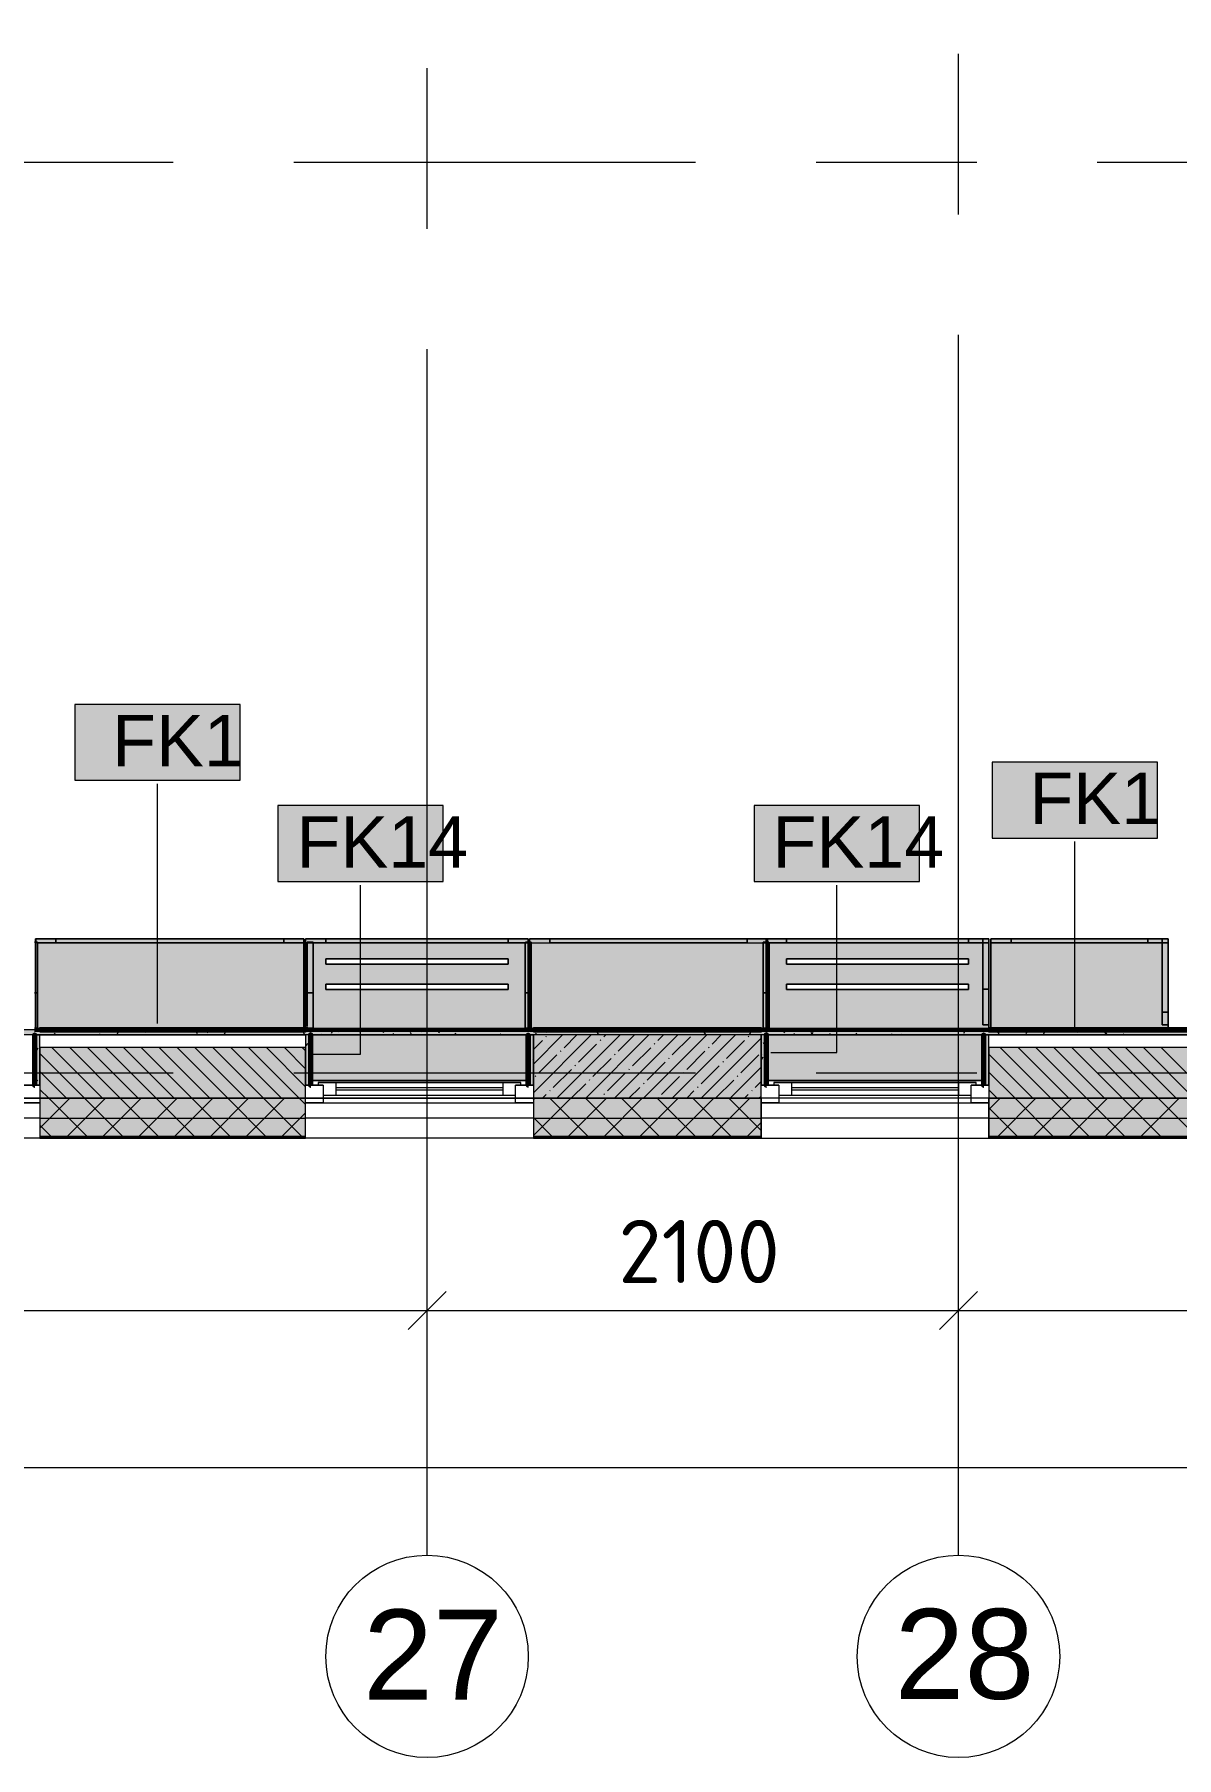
# Model space of a CAD drawing. Header units: millimetres. Extents: x -3817 to 677485, y -22715 to 103890.
# Drawn here: x 649134 to 653647, y -830 to 5981 of the extents above; entities that cross this region are included whole.
import ezdxf

# ---------------------------------------------------------------- set-up
doc = ezdxf.new("R2010")
doc.units = ezdxf.units.MM
doc.layers.add('PDF _Геометрия', color=7, linetype='Continuous', true_color=0x1d1d1d)
doc.layers.add('PDF _Сплошная заливка', color=7, linetype='Continuous', true_color=0xffffff)
doc.layers.add('PDF _Текст', color=7, linetype='Continuous')
doc.styles.add('PDF ArialMT', font='arial.ttf')
doc.styles.add('PDF GOST-Common', font='arial.ttf')
doc.styles.add('PDF ISOCPEUR', font='isocpeur.ttf')

msp = doc.modelspace()

# ---------------------------------------------------------------- hatches: boundary and pattern name
at = {"layer": 'PDF _Сплошная заливка', "true_color": 0xeae6de, "transparency": 33554559}
for points in [[(649155.5, 2046.4), (649155.5, 2046.9), (650199, 2046.9), (650199, 2406.3), (649138.8, 2406.3), (649138.8, 2046.4)], [(651105.5, 2046.4), (651105.5, 2046.9), (652030.2, 2046.9), (652030.2, 2406.3), (651090, 2406.3), (651090, 2046.4)], [(650226.5, 1846.4), (651084.5, 1846.4), (651084.5, 2025.9), (650226.5, 2025.9), (650226.5, 1975.9)], [(652363.3, 1846.4), (652884.5, 1846.4), (652885.5, 2025.7), (652026.5, 2025.9), (652026.5, 1846.4)]]:
    msp.add_hatch(color=254, dxfattribs=at).paths.add_polyline_path(points)
h = msp.add_hatch(color=254, dxfattribs=at)
h.paths.add_polyline_path([(650205.5, 2046.4), (651085.5, 2046.4), (651085.5, 2406.3), (650205.2, 2406.3), (650205.5, 2046.8)], flags=0)
h.paths.add_polyline_path([(650285.2, 2206.3), (650285.2, 2226.3), (651005.5, 2226.3), (651005.5, 2206.3), (650928.5, 2206.3)], flags=0)
h.paths.add_polyline_path([(650285.2, 2306.3), (650285.2, 2326.3), (651005.5, 2326.3), (651005.5, 2306.3), (650928.5, 2306.3)], flags=0)
h = msp.add_hatch(color=254, dxfattribs=at)
h.paths.add_polyline_path([(652025.2, 2046.4), (652905.5, 2046.9), (652905.5, 2406.3), (652025.2, 2406.3)], flags=0)
h.paths.add_polyline_path([(652105.2, 2206.3), (652105.2, 2226.3), (652825.5, 2226.3), (652825.5, 2206.3), (652363.3, 2206.3)], flags=0)
h.paths.add_polyline_path([(652363.3, 2306.3), (652105.2, 2306.3), (652105.2, 2326.3), (652825.5, 2326.3), (652825.5, 2306.3)], flags=0)
at = {"layer": 'PDF _Сплошная заливка', "transparency": 33554559}
for points in [[(659178.4, 2025.9), (659185.5, 2025.9), (659185.5, 2045.9), (644125.5, 2045.9), (644126.5, 2025.9), (658819.7, 2025.9)], [(651085.5, 1827.9), (651105.5, 1827.9), (651105.5, 2025.7), (651085.5, 2025.7), (651085.5, 1922.8)], [(651105.5, 1775.9), (652005.5, 1775.9), (652005.5, 2025.9), (651105.5, 2025.9), (651105.5, 1922.8)], [(652005.5, 1827.9), (652025.5, 1827.9), (652025.5, 2025.9), (652005.5, 2025.9), (652005.5, 1922.8)], [(652885.5, 1827.9), (652905.5, 1827.9), (652905.5, 2025.7), (652885.5, 2025.7), (652885.5, 1922.8)]]:
    msp.add_hatch(color=256, dxfattribs=at).paths.add_polyline_path(points)
h = msp.add_hatch(color=256, dxfattribs=at)
h.paths.add_polyline_path([(661005.5, 1775.9), (661905.5, 1775.9), (661905.5, 1975.9), (661005.5, 1975.9), (661005.5, 1922.8)], flags=0)
h.paths.add_polyline_path([(665755.5, 1775.9), (665755.5, 1975.9), (665505.5, 1975.9), (665505.5, 1775.9)], flags=0)
h.paths.add_polyline_path([(658102.3, 1775.9), (658305.5, 1775.9), (658305.5, 1975.9), (657255.5, 1975.9), (657255.5, 1775.9)], flags=0)
h.paths.add_polyline_path([(673505.5, 1775.9), (673505.5, 1975.9), (673205.5, 1975.9), (673205.5, 1775.9)], flags=0)
h.paths.add_polyline_path([(662805.5, 1775.9), (663705.5, 1775.9), (663705.5, 1975.9), (662805.5, 1975.9), (662805.5, 1922.8)], flags=0)
h.paths.add_polyline_path([(671405.5, 1775.9), (671405.5, 1975.9), (670905.5, 1975.9), (670905.5, 1775.9), (671015.1, 1775.9)], flags=0)
h.paths.add_polyline_path([(668055.5, 1775.9), (669105.5, 1775.9), (669105.5, 1975.9), (668055.5, 1975.9), (668055.5, 1922.8)], flags=0)
h.paths.add_polyline_path([(653805.5, 1775.9), (653805.5, 1975.9), (652905.5, 1975.9), (652905.5, 1775.9), (653798.1, 1775.9)], flags=0)
h.paths.add_polyline_path([(654955.5, 1775.9), (654955.5, 1975.9), (654705.5, 1975.9), (654705.5, 1775.9)], flags=0)
h.paths.add_polyline_path([(646855.5, 1775.9), (646855.5, 1975.9), (646605.5, 1975.9), (646605.5, 1775.9), (646624.3, 1775.9)], flags=0)
h.paths.add_polyline_path([(649155.5, 1775.9), (650205.5, 1775.9), (650205.5, 1975.9), (649155.5, 1975.9)], flags=0)
h.paths.add_polyline_path([(644005.5, 1775.9), (644805.5, 1775.9), (644805.5, 1975.9), (644005.5, 1975.9), (644005.5, 1922.8)], flags=0)
h = msp.add_hatch(color=256, dxfattribs=at)
h.paths.add_polyline_path([(672305.5, 1625.9), (673505.5, 1625.9), (673505.5, 1775.9), (672305.5, 1775.9)], flags=0)
h.paths.add_polyline_path([(676754.1, 1625.9), (677155.5, 1625.9), (677155.5, 1775.9), (675805.5, 1775.9), (675805.5, 1625.9)], flags=0)
h.paths.add_polyline_path([(668055.5, 1625.9), (669105.5, 1625.9), (669105.5, 1775.9), (668055.5, 1775.9)], flags=0)
h.paths.add_polyline_path([(644005.5, 1625.9), (644805.5, 1625.9), (644805.5, 1775.9), (644005.5, 1775.9)], flags=0)
h.paths.add_polyline_path([(658102.3, 1625.9), (658305.5, 1625.9), (658305.5, 1775.9), (657255.5, 1775.9), (657255.5, 1625.9)], flags=0)
h.paths.add_polyline_path([(645705.5, 1625.9), (646855.5, 1625.9), (646855.5, 1775.9), (645705.5, 1775.9)], flags=0)
h.paths.add_polyline_path([(643105.5, 1625.9), (643105.5, 1775.9), (641285.5, 1775.9), (641285.5, 1625.9), (642320, 1625.9)], flags=0)
h.paths.add_polyline_path([(671405.5, 1625.9), (671405.5, 1775.9), (670005.5, 1775.9), (670005.5, 1625.9), (671015.1, 1625.9)], flags=0)
h.paths.add_polyline_path([(661905.5, 1625.9), (661905.5, 1775.9), (661005.5, 1775.9), (661005.5, 1625.9)], flags=0)
h.paths.add_polyline_path([(663705.5, 1625.9), (663705.5, 1775.9), (662805.5, 1775.9), (662805.5, 1625.9)], flags=0)
h.paths.add_polyline_path([(649155.5, 1625.9), (650205.5, 1625.9), (650205.5, 1775.9), (649155.5, 1775.9)], flags=0)
h.paths.add_polyline_path([(651105.5, 1625.9), (652005.5, 1625.9), (652005.5, 1775.9), (651105.5, 1775.9)], flags=0)
h.paths.add_polyline_path([(659205.5, 1625.9), (660105.5, 1625.9), (660105.5, 1775.9), (659205.5, 1775.9)], flags=0)
h.paths.add_polyline_path([(654955.5, 1625.9), (654955.5, 1775.9), (652905.5, 1775.9), (652905.5, 1625.9), (654705.5, 1625.9)], flags=0)
h.paths.add_polyline_path([(665755.5, 1625.9), (665755.5, 1775.9), (664605.5, 1775.9), (664605.5, 1625.9), (665276.1, 1625.9)], flags=0)

# ---------------------------------------------------------------- linework, layer by layer
at = {"layer": 'PDF _Геометрия', "color": 9, "lineweight": 9, "true_color": 0xc0c0c0}
for points in [[(659695.5, 11483.9), (659695.5, 11495.9), (659425.5, 11495.9), (659425.5, 11475.9), (659425.5, 11275.9), (659425.5, 12475.9), (659205.5, 12475.9), (657170.5, 12475.9), (657170.5, 12275.9), (657170.5, 12255.9), (659185.5, 12255.9), (659185.5, 2045.9), (644126.5, 2045.9)], [(659175.5, 2025.9), (659185.5, 2025.9), (644126.5, 2025.9), (644805.5, 2025.9)], [(649133.8, 2025.9), (650205.5, 2025.9)], [(651085.5, 2025.9), (651105.5, 2025.9)], [(654725.5, 1975.9), (654725.5, 2035.9), (654705.5, 2035.9), (654705.5, 1975.9), (654705.5, 1775.9), (653805.5, 1775.9), (653805.5, 1975.9), (652905.5, 1975.9), (652905.5, 1775.9), (652005.5, 1775.9), (652005.5, 1617.9), (652905.5, 1617.9), (652905.5, 1775.9), (652905.5, 1617.9), (654955.5, 1617.9), (654955.5, 1775.9), (654955.5, 1975.9), (654726.5, 1975.9)], [(652905.5, 2025.9), (653805.5, 2025.9)], [(649155.5, 1775.9), (646855.5, 1775.9)], [(651105.5, 1775.9), (650205.5, 1775.9)], [(652905.5, 1775.9), (652005.5, 1775.9)]]:
    msp.add_lwpolyline(points, dxfattribs=at)
at = {"layer": 'PDF _Геометрия', "color": 253, "lineweight": 9, "true_color": 0xaaaaaa}
for points in [[(652785.5, 5269.4), (652785.5, 5904.4)], [(650685.5, 5212.8), (650685.5, 5847.8)], [(649047.7, 5475.9), (649682.7, 5475.9)], [(650158.9, 5475.9), (651746.4, 5475.9)], [(652222.7, 5475.9), (652857.7, 5475.9)], [(653333.9, 5475.9), (654921.4, 5475.9)], [(652785.5, -30.4), (652785.5, 2469.6), (652785.5, 4793.1)], [(650685.5, -30.4), (650685.5, 2469.6), (650685.5, 4736.5)], [(649047.7, 1875.9), (649682.7, 1875.9)], [(650158.9, 1875.9), (651746.4, 1875.9)], [(652222.7, 1875.9), (652857.7, 1875.9)], [(653333.9, 1875.9), (654921.4, 1875.9)], [(649155.5, 1827.9), (649085.5, 1827.9)], [(650275.5, 1827.9), (650205.5, 1827.9)], [(650325.5, 1817.9), (650985.5, 1817.9)], [(650985.5, 1807.9), (650325.5, 1807.9)], [(651105.5, 1827.9), (651035.5, 1827.9)], [(652075.5, 1827.9), (652005.5, 1827.9)], [(652125.5, 1817.9), (652785.5, 1817.9)], [(652785.5, 1807.9), (652125.5, 1807.9)], [(652905.5, 1827.9), (652835.5, 1827.9)], [(646855.5, 1757.9), (649155.5, 1757.9)], [(650205.5, 1757.9), (651105.5, 1757.9)], [(652005.5, 1757.9), (652905.5, 1757.9)]]:
    msp.add_lwpolyline(points, dxfattribs=at)
at = {"layer": 'PDF _Геометрия', "color": 7, "lineweight": 9}
for points in [[(649946.8, 3332.9), (649293.7, 3332.9), (649293.7, 3032.9), (649946.8, 3032.9)], [(653571.5, 3104.6), (652918.4, 3104.6), (652918.4, 2804.6), (653571.5, 2804.6)], [(650749.5, 2932.6), (650096.4, 2932.6), (650096.4, 2632.6), (650749.5, 2632.6)], [(652630.9, 2932.6), (651977.8, 2932.6), (651977.8, 2632.6), (652630.9, 2632.6)], [(652005.5, 2025.9), (651105.5, 2025.9), (651105.5, 1775.9), (652005.5, 1775.9)], [(649155.5, 1775.9), (650205.5, 1775.9)], [(652905.5, 1775.9), (653805.5, 1775.9)]]:
    msp.add_lwpolyline(points, close=True, dxfattribs=at)
for points in [[(649620.2, 2070.9), (649620.2, 3019.1)], [(653244.9, 2055.6), (653244.9, 2790.7)], [(650236.9, 1950), (650423, 1950), (650423, 2618.7)], [(652044.4, 1956.2), (652304.3, 1956.2), (652304.3, 2618.7)], [(649155.5, 1696.9), (650205.5, 1696.9)], [(651105.5, 1696.9), (652005.5, 1696.9)], [(652905.5, 1696.9), (654955.5, 1696.9)], [(649155.5, 1625.9), (650205.5, 1625.9)], [(649155.5, 1622.9), (650205.5, 1622.9)], [(651105.5, 1625.9), (652005.5, 1625.9)], [(651105.5, 1622.9), (652005.5, 1622.9)], [(652905.5, 1625.9), (654955.5, 1625.9)], [(652905.5, 1622.9), (654955.5, 1622.9)], [(636635.5, 1057.2), (636635.5, 937.2), (636935.5, 937.2), (641435.5, 937.2), (644935.5, 937.2), (646735.5, 937.2), (650685.5, 937.2), (652785.5, 937.2), (657885.5, 937.2), (659285.5, 937.2), (662785.5, 937.2), (668035.5, 937.2), (673285.5, 937.2), (677205.5, 937.2)], [(650685.5, 743.3), (650685.5, 937.2), (650685.5, 1057.2)], [(652785.5, 743.3), (652785.5, 937.2), (652785.5, 1057.2)], [(636515.5, 316.1), (677205.5, 316.1)]]:
    msp.add_lwpolyline(points, dxfattribs=at)
at = {"layer": 'PDF _Геометрия', "color": 8, "lineweight": 9, "true_color": 0x808080}
for points in [[(649138.8, 2393.2), (649133.8, 2393.2)], [(649138.8, 2393.2), (649133.8, 2393.2)], [(649138.8, 2406.3), (649138.8, 2046.4), (649155.5, 2046.4), (649138.8, 2046.4)], [(650199, 2046.9), (650199, 2406.3), (649138.8, 2406.3), (650199, 2406.3)], [(650199, 2406.3), (650199, 2390.3)], [(650205.2, 2406.3), (651085.5, 2406.3), (651085.5, 2046.4), (650205.5, 2046.4), (651085.5, 2046.4), (651085.5, 2406.3), (650205.2, 2406.3), (650205.2, 2046.9)], [(651085.5, 2406.3), (651085.5, 2393.2)], [(651090, 2393.2), (651085.5, 2393.2)], [(651090, 2393.2), (651085.5, 2393.2)], [(651090, 2406.3), (651090, 2046.4), (651105.5, 2046.4), (651090, 2046.4)], [(652025.2, 2406.3), (652025.2, 2046.4), (652905.5, 2046.4), (652905.5, 2406.3)], [(652905.7, 2406.4), (652881.7, 2406.4)], [(652905.7, 2406.4), (652881.7, 2406.4)], [(652905.7, 2066.4), (652905.7, 2406.4), (652905.7, 2206.4), (652905.7, 2406.4)], [(652913.2, 2406.3), (652913.2, 2046.9)], [(653613.4, 2046.5), (653613.4, 2406.3), (652913.2, 2406.3), (653613.4, 2406.3)], [(653613.7, 2406.4), (653589.7, 2406.4)], [(653613.7, 2116.4), (653613.7, 2406.4), (653613.7, 2066.4)], [(650285.2, 2326.3), (651005.5, 2326.3), (651005.5, 2306.3), (650285.2, 2306.3)], [(650285.2, 2326.3), (650285.2, 2306.3), (651005.5, 2306.3), (651005.5, 2326.3)], [(652105.2, 2326.3), (652825.5, 2326.3), (652825.5, 2306.3), (652105.2, 2306.3)], [(652105.2, 2326.3), (652105.2, 2306.3), (652825.5, 2306.3), (652825.5, 2326.3)], [(650285.2, 2226.3), (651005.5, 2226.3), (651005.5, 2206.3), (650285.2, 2206.3)], [(650285.2, 2226.3), (650285.2, 2206.3), (651005.5, 2206.3), (651005.5, 2226.3)], [(652105.2, 2226.3), (652825.5, 2226.3), (652825.5, 2206.3), (652105.2, 2206.3)], [(652105.2, 2226.3), (652105.2, 2206.3), (652825.5, 2206.3), (652825.5, 2226.3)], [(649138.8, 2053.2), (649133.8, 2053.2)], [(651090, 2053.2), (651085.5, 2053.2)], [(651084.5, 1846.4), (650226.5, 1846.4)], [(652884.5, 1846.4), (652026.5, 1846.4)]]:
    msp.add_lwpolyline(points, close=True, dxfattribs=at)
at = {"layer": 'PDF _Геометрия', "color": 253, "lineweight": 9, "true_color": 0xaba79f}
for points in [[(649138.8, 2393.2), (649146, 2393.2), (649146, 2053.2), (649146, 2390.3)], [(649146, 2193.2), (649146, 2390.3), (649146, 2193.2)], [(650199, 2390.3), (649146, 2390.3), (650199, 2390.3)], [(650119, 2390.3), (649219, 2390.3), (650119, 2390.3)], [(650212, 2390.3), (650205.5, 2390.3), (650212, 2390.3)], [(650212, 2390.3), (650212, 2061.6), (650212, 2393.2), (650236, 2393.2), (650236, 2053.2), (650236, 2390.3), (651072.7, 2390.3), (650236, 2390.3)], [(650212, 2193.2), (650212, 2390.3), (650212, 2193.2)], [(650236, 2193.2), (650236, 2390.3), (650236, 2193.2)], [(651005.5, 2390.3), (650285.5, 2390.3), (651005.5, 2390.3)], [(651073.5, 2390.3), (651073.5, 2053.2), (651073.5, 2390.3)], [(651073.5, 2193.2), (651073.5, 2390.3), (651073.5, 2193.2)], [(651075, 2393.2), (651085.5, 2393.2)], [(651090, 2393.2), (651097.5, 2393.2), (651097.5, 2053.2), (651097.5, 2390.3), (652013.5, 2390.3)], [(651097.5, 2390.3), (652013.5, 2390.3), (652013.5, 2053.2), (652013.5, 2393.2), (652025.2, 2393.2)], [(651097.5, 2193.2), (651097.5, 2390.3), (651097.5, 2193.2)], [(651950.2, 2390.3), (651170.2, 2390.3), (651950.2, 2390.3)], [(652013.5, 2193.2), (652013.5, 2390.3), (652013.5, 2193.2)], [(652025.2, 2046.4), (652025.2, 2406.3)], [(652030.2, 2395), (652030.2, 2400), (652030.2, 2057.6)], [(652031, 2393.2), (652035.7, 2393.2)], [(652037.5, 2393.2), (652037.5, 2053.2), (652037.5, 2390.3)], [(652037.5, 2193.2), (652037.5, 2390.3), (652037.5, 2193.2)], [(652881.7, 2390.3), (652038, 2390.3), (652881.7, 2390.3)], [(652881.7, 2390.3), (652881.7, 2206.4), (652881.7, 2390.3), (652881.7, 2066.4), (652881.7, 2406.3)], [(652993.4, 2390.3), (653533.4, 2390.3), (652993.4, 2390.3)], [(653589.7, 2390.3), (653589.7, 2116.4), (653589.7, 2066.4), (653589.7, 2406.3)], [(651085.5, 2046.4), (650205.5, 2046.4), (651085.5, 2046.4)], [(652030.2, 2056.4), (652030.2, 2046.4)], [(652896.6, 2066.4), (652905.5, 2066.4), (652896.6, 2066.4)]]:
    msp.add_lwpolyline(points, dxfattribs=at)
for points in [[(649139, 2393.2), (649139, 2406.3)], [(650205.5, 2390.3), (650205.5, 2405.7)], [(651090.2, 2393.2), (651090.2, 2406.3)], [(652030.2, 2405.8), (652030.2, 2401.3)], [(652825.5, 2390.3), (652105.5, 2390.3)], [(652913.4, 2406.3), (652913.4, 2390.3)], [(652913.4, 2390.3), (653589.7, 2390.3)], [(649138.8, 2053.2), (649146, 2053.2)], [(650212, 2059.9), (650212, 2053.2)], [(650212, 2053.2), (650236, 2053.2)], [(651073.5, 2053.2), (651082, 2053.2)], [(651082.4, 2053.2), (651085.5, 2053.2)], [(651090, 2053.2), (651097.5, 2053.2)], [(652013.5, 2053.2), (652025.2, 2053.2)], [(652030.2, 2053.2), (652037.5, 2053.2)], [(652905.5, 2046.4), (652363.3, 2046.4)], [(652881.7, 2066.4), (652895.5, 2066.4)], [(653613.4, 2066.4), (653589.7, 2066.4)]]:
    msp.add_lwpolyline(points, close=True, dxfattribs=at)
at = {"layer": 'PDF _Геометрия', "color": 8, "lineweight": 9, "true_color": 0x808080}
for points in [[(649139, 2406.3), (650199, 2406.3), (649139, 2406.3)], [(650119, 2406.3), (649219, 2406.3), (650119, 2406.3)], [(650205.5, 2406.3), (651085.5, 2406.3), (650205.5, 2406.3)], [(650285.5, 2406.3), (651005.5, 2406.3), (650285.5, 2406.3)], [(652025.2, 2046.4), (652005.5, 2046.4), (652030.2, 2046.4), (652030.2, 2406.3), (651090, 2406.3), (652030.2, 2406.3)], [(651090.2, 2406.3), (652030.2, 2406.3), (651090.2, 2406.3)], [(651950.2, 2406.3), (651170.2, 2406.3), (651950.2, 2406.3)], [(652025.2, 2406.3), (652905.5, 2406.3), (652905.5, 2046.9)], [(652025.5, 2406.3), (652881.7, 2406.3), (652025.5, 2406.3)], [(652105.5, 2406.3), (652825.5, 2406.3), (652105.5, 2406.3)], [(652913.4, 2406.3), (653589.7, 2406.3), (652913.4, 2406.3)], [(653533.4, 2406.3), (652993.4, 2406.3), (653533.4, 2406.3)], [(652905.5, 2046.4), (652025.5, 2046.4)]]:
    msp.add_lwpolyline(points, dxfattribs=at)
at = {"layer": 'PDF _Геометрия', "color": 254, "lineweight": 9, "true_color": 0xeae9e7}
for points in [[(649146, 2390.3), (649139, 2390.3), (649139, 2393.2)], [(650212.3, 2390.3), (650218, 2390.3)], [(650221.2, 2390.3), (650236, 2390.3)], [(651073.5, 2390.3), (651085.5, 2390.3)], [(651097.5, 2390.3), (651090.2, 2390.3), (651090.2, 2393.2)], [(652013.5, 2390.3), (652025.2, 2390.3)], [(652032.3, 2390.3), (652037.5, 2390.3)], [(652881.7, 2390.3), (652889.5, 2390.3)], [(652892.7, 2390.3), (652905.5, 2390.3)]]:
    msp.add_lwpolyline(points, dxfattribs=at)
at = {"layer": 'PDF _Геометрия', "color": 254, "lineweight": 9, "true_color": 0xd5d3cf}
for points in [[(649146, 2393.2), (649146, 2390.3), (649139, 2390.3), (649139, 2393.2)], [(649146, 2393.2), (649139, 2393.2)], [(649219, 2390.3), (649219, 2406.3)], [(650119, 2390.3), (650119, 2406.3)], [(650285.5, 2406.3), (650285.5, 2390.3)], [(651005.5, 2406.3), (651005.5, 2390.3)], [(651085.5, 2393.2), (651075, 2393.2)], [(651097.5, 2393.2), (651097.5, 2390.3), (651090.2, 2390.3), (651090.2, 2393.2)], [(651097.5, 2393.2), (651090.2, 2393.2)], [(651170.2, 2390.3), (651170.2, 2406.3)], [(651950.2, 2390.3), (651950.2, 2406.3)], [(652035.7, 2393.2), (652031, 2393.2)], [(652105.5, 2406.3), (652105.5, 2390.3)], [(652825.5, 2406.3), (652825.5, 2390.3)], [(652993.4, 2390.3), (652993.4, 2406.3)], [(653533.4, 2390.3), (653533.4, 2406.3)], [(653589.7, 2390.3), (653613.4, 2390.3)], [(649146, 2193.2), (649138.8, 2193.2)], [(650236, 2193.2), (650212, 2193.2)], [(651085.5, 2193.2), (651073.5, 2193.2)], [(651097.5, 2193.2), (651090, 2193.2)], [(652025.2, 2193.2), (652013.5, 2193.2)], [(652037.5, 2193.2), (652030.2, 2193.2)], [(652905.5, 2206.4), (652881.7, 2206.4)], [(653613.4, 2116.4), (653589.7, 2116.4)]]:
    msp.add_lwpolyline(points, close=True, dxfattribs=at)
for points in [[(649146, 2390.3), (649146, 2393.2), (649146, 2390.3)], [(650215.7, 2393.2), (650212, 2393.2), (650215.7, 2393.2), (650212, 2393.2), (650212, 2391)], [(650212, 2391), (650212, 2393.2), (650212, 2391)], [(650218, 2390.3), (650212.3, 2390.3)], [(650218.3, 2393.2), (650236, 2393.2), (650218.3, 2393.2), (650236, 2393.2), (650236, 2390.3), (650221.2, 2390.3)], [(650236, 2390.3), (650236, 2393.2), (650236, 2390.3)], [(651085.5, 2390.3), (651073.5, 2390.3)], [(651075, 2393.2), (651085.5, 2393.2)], [(651097.5, 2390.3), (651097.5, 2393.2), (651097.5, 2390.3)], [(652025.2, 2390.3), (652013.5, 2390.3), (652013.5, 2393.2), (652025.2, 2393.2), (652013.5, 2393.2), (652025.2, 2393.2)], [(652013.5, 2390.3), (652013.5, 2393.2), (652013.5, 2390.3)], [(652030.2, 2401.3), (652030.2, 2405.8)], [(652030.2, 2395), (652030.2, 2400)], [(652030.2, 2390.3), (652030.2, 2393.2)], [(652031, 2393.2), (652035.7, 2393.2)], [(652037.5, 2390.3), (652032.3, 2390.3)], [(652889.5, 2390.3), (652881.7, 2390.3), (652881.7, 2406.3)], [(652881.7, 2390.3), (652881.7, 2406.3), (652881.7, 2390.3)], [(652905.5, 2390.3), (652892.7, 2390.3)], [(653589.7, 2406.3), (653589.7, 2390.3)]]:
    msp.add_lwpolyline(points, dxfattribs=at)
at = {"layer": 'PDF _Геометрия', "color": 9, "lineweight": 9, "true_color": 0xcbc7bf}
msp.add_lwpolyline([(650218.3, 2393.2), (650215.7, 2393.2)], close=True, dxfattribs=at)
for points in [[(650215.7, 2393.2), (650218.3, 2393.2)], [(650221.2, 2390.3), (650218, 2390.3)], [(652037.5, 2391), (652037.5, 2393.2), (652037.5, 2391)], [(652037.5, 2391), (652037.5, 2393.2)], [(652892.7, 2390.3), (652889.5, 2390.3)], [(650226.5, 2025.9), (651085.5, 2025.9)], [(652026.5, 2025.9), (652905.5, 2025.9)]]:
    msp.add_lwpolyline(points, dxfattribs=at)
at = {"layer": 'PDF _Геометрия', "color": 254, "lineweight": 9, "true_color": 0xe5e3df}
for points in [[(650218, 2390.3), (650221.2, 2390.3)], [(652889.5, 2390.3), (652892.7, 2390.3)]]:
    msp.add_lwpolyline(points, dxfattribs=at)
at = {"layer": 'PDF _Геометрия', "color": 254, "lineweight": 9, "true_color": 0xdfdfdf}
for points in [[(651085.5, 2390.3), (651085.5, 2393.2)], [(652905.5, 2390.3), (652905.5, 2406.3), (652881.7, 2406.3)]]:
    msp.add_lwpolyline(points, dxfattribs=at)
at = {"layer": 'PDF _Геометрия', "color": 9, "lineweight": 9, "true_color": 0xbfbfbf}
for points in [[(651085.5, 2390.3), (651085.5, 2393.2)], [(652905.5, 2390.3), (652905.5, 2406.3), (652881.7, 2406.3)], [(653589.7, 2406.3), (653613.4, 2406.3), (653589.7, 2406.3)]]:
    msp.add_lwpolyline(points, dxfattribs=at)
at = {"layer": 'PDF _Геометрия', "color": 254, "lineweight": 9, "true_color": 0xe0ddd7}
msp.add_lwpolyline([(652025.5, 2405.7), (652025.5, 2393.2), (652025.5, 2390.3), (652030.2, 2390.3), (652025.2, 2390.3)], dxfattribs=at)
at = {"layer": 'PDF _Геометрия', "color": 9, "lineweight": 9, "true_color": 0xc1bbaf}
for points in [[(652025.2, 2393.2), (652030.2, 2393.2)], [(652025.5, 2405.7), (652025.5, 2393.2)], [(652030.2, 2046.4), (652025.5, 2046.4)]]:
    msp.add_lwpolyline(points, dxfattribs=at)
at = {"layer": 'PDF _Геометрия', "color": 7, "lineweight": 9, "true_color": 0xefeeeb}
for points in [[(652025.2, 2390.3), (652030.2, 2390.3), (652025.5, 2390.3)], [(652025.5, 2393.2), (652030.2, 2393.2)]]:
    msp.add_lwpolyline(points, dxfattribs=at)
at = {"layer": 'PDF _Геометрия', "color": 7, "lineweight": 9, "true_color": 0xf7f6f5}
msp.add_lwpolyline([(652025.5, 2390.3), (652025.5, 2393.2)], dxfattribs=at)
at = {"layer": 'PDF _Геометрия', "color": 7, "lineweight": 9, "true_color": 0xefeeeb}
msp.add_lwpolyline([(652030.2, 2393.2), (652025.5, 2393.2)], close=True, dxfattribs=at)
at = {"layer": 'PDF _Геометрия', "color": 7, "lineweight": 9, "true_color": 0xf4f4f3}
msp.add_lwpolyline([(652030.2, 2390.3), (652030.2, 2393.2)], dxfattribs=at)
at = {"layer": 'PDF _Геометрия', "color": 9, "lineweight": 9, "true_color": 0xbfbfbf}
for points in [[(653613.4, 2406.3), (653613.4, 2390.3)], [(649138.8, 2193.2), (649133.8, 2193.2)], [(651090, 2193.2), (651085.5, 2193.2)]]:
    msp.add_lwpolyline(points, close=True, dxfattribs=at)
at = {"layer": 'PDF _Геометрия', "color": 254, "lineweight": 9, "true_color": 0xe0ddd7}
msp.add_lwpolyline([(652030.2, 2193.2), (652025.2, 2193.2)], close=True, dxfattribs=at)
at = {"layer": 'PDF _Геометрия', "color": 231, "lineweight": 53, "true_color": 0xff80c0}
for points in [[(649133.8, 2046.9), (649138.8, 2046.9)], [(651085.2, 2046.9), (651090, 2046.9)], [(651105.5, 2045.9), (651085.5, 2045.9)], [(652025.5, 2045.9), (652005.5, 2045.9)]]:
    msp.add_lwpolyline(points, dxfattribs=at)
at = {"layer": 'PDF _Геометрия', "color": 231, "lineweight": 53, "true_color": 0xeaa7bf}
for points in [[(649155.5, 2045.9), (649133.8, 2045.9)], [(649138.8, 2046.9), (649155.5, 2046.9)], [(650205.5, 2046.9), (651085.2, 2046.9)], [(651085.5, 2045.9), (650205.5, 2045.9)], [(651090, 2046.9), (651105.5, 2046.9)], [(652005.5, 2046.9), (652025.5, 2046.9)], [(652905.5, 2045.9), (652025.5, 2045.9)], [(652030.2, 2046.9), (652905.2, 2046.9)]]:
    msp.add_lwpolyline(points, dxfattribs=at)
at = {"layer": 'PDF _Геометрия', "color": 231, "lineweight": 70, "true_color": 0xff80c0}
for points in [[(649155.5, 2045.9), (650205.5, 2045.9), (650205.5, 2046.9), (649155.5, 2046.9)], [(651105.5, 2045.9), (652005.5, 2045.9), (652005.5, 2046.9), (651105.5, 2046.9)]]:
    msp.add_lwpolyline(points, close=True, dxfattribs=at)
at = {"layer": 'PDF _Геометрия', "color": 253, "lineweight": 9, "true_color": 0x9b9b9b}
for points in [[(649259.2, 2045.9), (649255.9, 2040.2)], [(649312.6, 2044.1), (649311.6, 2045.9)], [(649505.5, 2045.9), (649501.6, 2039.1)], [(649574.7, 2043.7), (649569.6, 2035)], [(649736, 2042.2), (649733.9, 2045.9)], [(650091.4, 2036.2), (650086.4, 2044.9)], [(650103.8, 2045.9), (650102.7, 2044)], [(650159.5, 2040.3), (650156.3, 2045.9)], [(650337.2, 2037.3), (650332.2, 2045.9)], [(650350.2, 2045.9), (650348.5, 2042.9)], [(650420.6, 2045.9), (650416.5, 2038.8)], [(650667, 2045.9), (650662.2, 2037.7)], [(650896.7, 2043.6), (650895.4, 2045.9)], [(651158.7, 2044.2), (651153.7, 2035.5)], [(651265.3, 2045.9), (651263.4, 2042.6)], [(651320.1, 2041.7), (651317.7, 2045.9)], [(651511.7, 2045.9), (651509.1, 2041.5)], [(651582, 2045.9), (651577.2, 2037.4)], [(651675.5, 2035.7), (651670.5, 2044.4)], [(651743.6, 2039.8), (651740.1, 2045.9)], [(651921.3, 2036.8), (651916.2, 2045.5)], [(652004.4, 2045.9), (652000.6, 2039.3)], [(652356.3, 2045.9), (652356, 2045.3)], [(652426.7, 2045.9), (652424, 2041.2)], [(652480.8, 2043.1), (652479.2, 2045.9)], [(652849.1, 2045.9), (652847.5, 2043.1)], [(652904.2, 2041.2), (652901.5, 2045.9)], [(653259.6, 2035.2), (653254.6, 2043.9)], [(653271.4, 2045.9), (653270.9, 2045)], [(653327.6, 2039.3), (653323.8, 2045.9)], [(653505.3, 2036.3), (653500.3, 2045)], [(649136, 2015.4), (649135.5, 2014.5)], [(649217.5, 2025.9), (649213.1, 2033.5)], [(649245.7, 2028.3), (649255.8, 2028.3)], [(649337.2, 2028.3), (649347.2, 2028.3)], [(649393.5, 2025.9), (649390.8, 2030.5)], [(649428.6, 2028.3), (649438.7, 2028.3)], [(649465, 2036.6), (649460, 2027.9)], [(649611.5, 2028.3), (649621.5, 2028.3)], [(649702.9, 2028.3), (649713, 2028.3)], [(649763.9, 2028.3), (649773.9, 2028.3)], [(649777.7, 2031), (649772.6, 2039.8)], [(649820.4, 2042.6), (649815.4, 2033.9)], [(649888.4, 2038.5), (649883.4, 2029.8)], [(649916.3, 2028.3), (649926.3, 2028.3)], [(650007.7, 2028.3), (650017.8, 2028.3)], [(650099.2, 2028.3), (650109.2, 2028.3)], [(650201.1, 2029.1), (650196.1, 2037.9)], [(650213.4, 1991.7), (650208.3, 1983)], [(650238.2, 2025.9), (650237.7, 2026.7)], [(650270.2, 2029.3), (650268.3, 2025.9)], [(650282, 2028.3), (650292.1, 2028.3)], [(650311.9, 2040.4), (650306.8, 2031.7)], [(650373.5, 2028.3), (650383.5, 2028.3)], [(650434.4, 2028.3), (650444.5, 2028.3)], [(650514.9, 2034.3), (650509.8, 2043)], [(650516, 2028.2), (650514.6, 2025.9)], [(650555, 2025.9), (650551.5, 2031.9)], [(650586.8, 2028.3), (650596.9, 2028.3)], [(650624.5, 2027.3), (650619.5, 2036)], [(650678.3, 2028.3), (650688.3, 2028.3)], [(650735.3, 2042.3), (650730.3, 2033.6)], [(650769.7, 2028.3), (650779.8, 2028.3)], [(650801.3, 2025.9), (650797.2, 2033)], [(650952.6, 2028.3), (650962.7, 2028.3)], [(650977.3, 2025.9), (650974.9, 2030)], [(651044, 2028.3), (651054.1, 2028.3)], [(651089.6, 2014.2), (651085.5, 2021.4)], [(651105, 2028.3), (651115.1, 2028.3)], [(651117.1, 2033.1), (651113, 2025.9)], [(651257.4, 2028.3), (651267.5, 2028.3)], [(651348.8, 2028.3), (651358.9, 2028.3)], [(651361.8, 2030.5), (651356.7, 2039.2)], [(651362.8, 2032), (651359.3, 2025.9)], [(651430.9, 2027.9), (651429.7, 2025.9)], [(651440.3, 2028.3), (651450.3, 2028.3)], [(651623.2, 2028.3), (651633.2, 2028.3)], [(651676.6, 2026.8), (651676.1, 2025.9)], [(651714.6, 2028.3), (651724.7, 2028.3)], [(651775.6, 2028.3), (651785.6, 2028.3)], [(651785.2, 2028.6), (651780.2, 2037.4)], [(651822, 2025.9), (651821.8, 2026.2)], [(651928, 2028.3), (651938, 2028.3)], [(651964, 2036.8), (651959, 2028.1)], [(652019.8, 1988.1), (652014.7, 1996.8)], [(652019.4, 2028.3), (652029.5, 2028.3)], [(652099, 2033.8), (652093.9, 2042.5)], [(652110.8, 2028.3), (652120.9, 2028.3)], [(652138.7, 2025.9), (652135.6, 2031.4)], [(652208.6, 2026.7), (652203.6, 2035.5)], [(652209.7, 2035.7), (652204.7, 2027)], [(652277.8, 2031.7), (652274.4, 2025.9)], [(652293.7, 2028.3), (652303.8, 2028.3)], [(652385.1, 2025.9), (652381.3, 2032.5)], [(652385.2, 2028.3), (652395.2, 2028.3)], [(652446.1, 2028.3), (652456.2, 2028.3)], [(652523.5, 2030.6), (652520.8, 2025.9)], [(652561.1, 2025.9), (652559, 2029.5)], [(652591.5, 2026.5), (652591.2, 2025.9)], [(652598.5, 2028.3), (652608.6, 2028.3)], [(652690, 2028.3), (652700, 2028.3)], [(652781.4, 2028.3), (652791.5, 2028.3)], [(652810.9, 2040.6), (652805.8, 2031.9)], [(652945.8, 2030), (652940.8, 2038.7)], [(652964.3, 2028.3), (652974.3, 2028.3)], [(653015, 2028.4), (653013.5, 2025.9)], [(653056.6, 2039.5), (653051.6, 2030.8)], [(653055.7, 2028.3), (653065.8, 2028.3)], [(653116.7, 2028.3), (653126.7, 2028.3)], [(653124.6, 2035.5), (653119.6, 2026.7)], [(653269.1, 2028.3), (653279.1, 2028.3)], [(653360.5, 2028.3), (653370.6, 2028.3)], [(653369.3, 2028.1), (653364.2, 2036.8)], [(653370.4, 2034.4), (653365.5, 2025.9)], [(653438.4, 2030.3), (653435.8, 2025.9)], [(653452, 2028.3), (653462, 2028.3)], [(653634.8, 2028.3), (653644.9, 2028.3)], [(649147.1, 1973.8), (649142.1, 1965.1)], [(650224.5, 1950.1), (650219.5, 1941.4)], [(650221.1, 1936.8), (650225.5, 1936.8)], [(651105.5, 1925.8), (651103.9, 1928.5)], [(651105, 1967.3), (651105.5, 1967.3)], [(652008.6, 1946.5), (652005.5, 1951.9)], [(652012.7, 1938.3), (652007.7, 1929.6)], [(652019.4, 1936.8), (652025.5, 1936.8)], [(652903.3, 1936.8), (652905.5, 1936.8)], [(649147.1, 1843), (649142.1, 1851.7)], [(649154.3, 1875.9), (649155.5, 1875.9)], [(650224.5, 1866.7), (650219.5, 1875.4)], [(650221.1, 1845.4), (650225.5, 1845.4)], [(651105, 1875.9), (651105.5, 1875.9)], [(652903.3, 1845.4), (652905.5, 1845.4)], [(652886.6, 1827.9), (652885.5, 1829.8)]]:
    msp.add_lwpolyline(points, dxfattribs=at)
at = {"layer": 'PDF _Геометрия', "color": 9, "lineweight": 9, "true_color": 0xc1bbaf}
for points in [[(652028.3, 2053.2), (652025.2, 2053.2)], [(652025.5, 2046.4), (652363.3, 2046.4)]]:
    msp.add_lwpolyline(points, close=True, dxfattribs=at)
at = {"layer": 'PDF _Геометрия', "color": 9, "lineweight": 53, "true_color": 0xe0bbbf}
msp.add_lwpolyline([(652025.5, 2046.9), (652030.2, 2046.9)], dxfattribs=at)
at = {"layer": 'PDF _Геометрия', "color": 231, "lineweight": 70, "true_color": 0xff80c0}
msp.add_lwpolyline([(654726.5, 1975.9), (654726.5, 2045.9), (654955.5, 2045.9), (654955.5, 2046.9), (652905.5, 2046.9), (652905.5, 2045.9), (654725.5, 2045.9), (654725.5, 1975.9)], dxfattribs=at)
at = {"layer": 'PDF _Геометрия', "color": 7, "lineweight": 70, "true_color": 0xffd2ff}
for points in [[(649135.5, 1827.9), (649135.5, 2025.7), (649134.5, 2025.7), (649134.5, 1827.9)], [(650226.5, 1827.9), (650226.5, 2025.9), (650225.5, 2025.9), (650225.5, 1827.9)], [(651085.5, 1827.9), (651085.5, 2025.7), (651084.5, 2025.7), (651084.5, 1827.9)], [(652026.5, 1827.9), (652026.5, 2025.9), (652025.5, 2025.9), (652025.5, 1827.9)], [(652885.5, 1827.9), (652885.5, 2025.7), (652884.5, 2025.7), (652884.5, 1827.9)]]:
    msp.add_lwpolyline(points, close=True, dxfattribs=at)
at = {"layer": 'PDF _Геометрия', "color": 9, "lineweight": 9, "true_color": 0xc0c0c0}
for points in [[(649155.5, 1827.9), (649155.5, 2025.7), (649135.5, 2025.7), (649135.5, 1827.9)], [(650205.5, 1775.9), (650205.5, 1975.9), (649155.5, 1975.9), (649155.5, 1775.9), (649155.5, 1617.9), (650205.5, 1617.9)], [(650225.5, 1827.9), (650225.5, 2025.9), (650205.5, 2025.9), (650205.5, 1827.9)], [(651105.5, 1827.9), (651105.5, 2025.7), (651085.5, 2025.7), (651085.5, 1827.9)], [(652025.5, 1827.9), (652025.5, 2025.9), (652005.5, 2025.9), (652005.5, 1827.9)], [(652905.5, 1827.9), (652905.5, 2025.7), (652885.5, 2025.7), (652885.5, 1827.9)], [(646855.5, 1617.9), (646855.5, 1775.9), (649155.5, 1775.9), (649155.5, 1617.9)], [(650205.5, 1617.9), (650205.5, 1775.9), (651105.5, 1775.9), (651105.5, 1617.9)], [(652005.5, 1775.9), (651105.5, 1775.9), (651105.5, 1617.9), (652005.5, 1617.9)]]:
    msp.add_lwpolyline(points, close=True, dxfattribs=at)
at = {"layer": 'PDF _Геометрия', "lineweight": 9}
for points in [[(649402.7, 1775.9), (649202.7, 1975.9)], [(649623.4, 1625.9), (649473.4, 1775.9), (649273.4, 1975.9)], [(649544.1, 1775.9), (649344.1, 1975.9)], [(649764.8, 1625.9), (649614.8, 1775.9), (649414.8, 1975.9)], [(649685.5, 1775.9), (649485.5, 1975.9)], [(649906.2, 1625.9), (649756.2, 1775.9), (649556.2, 1975.9)], [(649826.9, 1775.9), (649626.9, 1975.9)], [(650047.6, 1625.9), (649897.6, 1775.9), (649697.6, 1975.9)], [(649968.3, 1775.9), (649768.3, 1975.9)], [(650189.1, 1625.9), (650039.1, 1775.9), (649839.1, 1975.9)], [(650109.8, 1775.9), (649909.8, 1975.9)], [(650205.5, 1750.9), (650180.5, 1775.9), (649980.5, 1975.9)], [(650205.5, 1821.6), (650051.2, 1975.9)], [(650205.5, 1892.3), (650121.9, 1975.9)], [(650205.5, 1963), (650192.6, 1975.9)], [(651105.5, 2025.2), (651106.2, 2025.9)], [(651105.5, 1911.1), (651220.2, 2025.9)], [(651105.5, 1797.1), (651334.3, 2025.9)], [(651105.5, 1968.1), (651141.5, 2004.2)], [(651155.8, 2018.4), (651158.1, 2020.8)], [(651198.3, 1775.9), (651448.3, 2025.9)], [(651227, 1975.7), (651277.3, 2025.9)], [(651284.1, 1918.6), (651355.4, 1989.9)], [(651312.4, 1775.9), (651562.4, 2025.9)], [(651369.6, 2004.2), (651372, 2006.5)], [(651383.9, 2018.4), (651391.3, 2025.9)], [(651426.4, 1775.9), (651676.4, 2025.9)], [(651440.9, 1961.4), (651505.4, 2025.9)], [(651497.9, 1904.4), (651569.2, 1975.7)], [(651540.5, 1775.9), (651790.5, 2025.9)], [(651583.4, 1989.9), (651585.8, 1992.3)], [(651597.7, 2004.2), (651619.4, 2025.9)], [(651654.5, 1775.9), (651904.5, 2025.9)], [(651654.7, 1947.1), (651726, 2018.4)], [(651768.6, 1775.9), (652005.5, 2012.8)], [(651797.3, 1975.7), (651799.7, 1978)], [(651811.5, 1989.9), (651847.5, 2025.9)], [(651868.6, 1932.9), (651939.9, 2004.2)], [(651954.1, 2018.4), (651956.5, 2020.8)], [(653300.3, 1625.9), (653150.3, 1775.9), (652950.3, 1975.9)], [(653221, 1775.9), (653021, 1975.9)], [(653441.7, 1625.9), (653291.7, 1775.9), (653091.7, 1975.9)], [(653362.5, 1775.9), (653162.5, 1975.9)], [(653583.2, 1625.9), (653433.2, 1775.9), (653233.2, 1975.9)], [(653503.9, 1775.9), (653303.9, 1975.9)], [(653724.6, 1625.9), (653574.6, 1775.9), (653374.6, 1975.9)], [(653645.3, 1775.9), (653445.3, 1975.9)], [(653866, 1625.9), (653716, 1775.9), (653516, 1975.9)], [(653786.7, 1775.9), (653586.7, 1975.9)], [(649481.9, 1625.9), (649331.9, 1775.9), (649155.5, 1952.3)], [(651127.3, 1875.9), (651198.5, 1947.1)], [(651212.8, 1961.4), (651215.2, 1963.8)], [(651341.1, 1861.6), (651412.4, 1932.9)], [(651426.6, 1947.1), (651429, 1949.5)], [(651554.9, 1847.3), (651626.2, 1918.6)], [(651640.5, 1932.9), (651642.8, 1935.3)], [(651711.8, 1890.1), (651783, 1961.4)], [(651854.3, 1918.6), (651856.7, 1921)], [(651925.6, 1875.9), (651996.9, 1947.1)], [(653079.6, 1775.9), (652905.5, 1950)], [(649261.2, 1775.9), (649155.5, 1881.6)], [(651113, 1861.6), (651115.4, 1864)], [(651184.3, 1818.8), (651255.6, 1890.1)], [(651269.8, 1904.4), (651272.2, 1906.7)], [(651326.8, 1847.3), (651329.2, 1849.7)], [(651398.1, 1804.6), (651469.4, 1875.9)], [(651483.7, 1890.1), (651486, 1892.5)], [(651612, 1790.3), (651683.2, 1861.6)], [(651697.5, 1875.9), (651699.9, 1878.2)], [(651768.8, 1833.1), (651840.1, 1904.4)], [(651825.8, 1776.1), (651897.1, 1847.3)], [(651882.6, 1775.9), (652005.5, 1898.7)], [(651911.3, 1861.6), (651913.7, 1864)], [(651982.6, 1818.8), (652005.5, 1841.7)], [(653158.9, 1625.9), (653008.9, 1775.9), (652905.5, 1879.3)], [(649340.5, 1625.9), (649190.5, 1775.9), (649155.5, 1810.9)], [(649155.5, 1658), (649273.4, 1775.9)], [(649264.8, 1625.9), (649414.8, 1775.9)], [(649406.2, 1625.9), (649556.2, 1775.9)], [(649547.6, 1625.9), (649697.6, 1775.9)], [(649689.1, 1625.9), (649839.1, 1775.9)], [(649830.5, 1625.9), (649980.5, 1775.9)], [(649971.9, 1625.9), (650121.9, 1775.9)], [(651105.5, 1769.5), (651111.8, 1775.9)], [(651105.5, 1628.1), (651253.3, 1775.9)], [(651141.3, 1775.9), (651155.8, 1790.3)], [(651170, 1804.6), (651172.4, 1806.9)], [(651320.4, 1625.9), (651170.4, 1775.9)], [(651244.7, 1625.9), (651394.7, 1775.9)], [(651255.4, 1775.9), (651312.6, 1833.1)], [(651461.8, 1625.9), (651311.8, 1775.9)], [(651369.4, 1775.9), (651369.6, 1776.1)], [(651383.9, 1790.3), (651386.2, 1792.7)], [(651386.1, 1625.9), (651536.1, 1775.9)], [(651603.3, 1625.9), (651453.3, 1775.9)], [(651483.4, 1775.9), (651526.4, 1818.8)], [(651527.5, 1625.9), (651677.5, 1775.9)], [(651540.7, 1833.1), (651543.1, 1835.5)], [(651744.7, 1625.9), (651594.7, 1775.9)], [(651597.7, 1776.1), (651600.1, 1778.4)], [(651669, 1625.9), (651819, 1775.9)], [(651711.5, 1775.9), (651740.3, 1804.6)], [(651886.1, 1625.9), (651736.1, 1775.9)], [(651754.5, 1818.8), (651756.9, 1821.2)], [(651810.4, 1625.9), (651960.4, 1775.9)], [(652005.5, 1647.9), (651877.5, 1775.9)], [(651939.6, 1775.9), (651954.1, 1790.3)], [(651968.4, 1804.6), (651970.7, 1806.9)], [(651996.7, 1775.9), (652005.5, 1784.7)], [(652938.2, 1775.9), (652905.5, 1808.6)], [(652905.5, 1731), (652950.3, 1775.9)], [(652941.7, 1625.9), (653091.7, 1775.9)], [(653083.2, 1625.9), (653233.2, 1775.9)], [(653224.6, 1625.9), (653374.6, 1775.9)], [(653366, 1625.9), (653516, 1775.9)], [(653507.4, 1625.9), (653657.4, 1775.9)], [(650113.3, 1625.9), (650205.5, 1718)], [(653017.5, 1625.9), (652905.5, 1737.9)], [(649199.1, 1625.9), (649155.5, 1669.5)], [(651179, 1625.9), (651105.5, 1699.4)], [(651951.8, 1625.9), (652005.5, 1679.5)]]:
    msp.add_lwpolyline(points, dxfattribs=at)
at = {"layer": 'PDF _Геометрия', "color": 253, "lineweight": 13, "true_color": 0xaaaaaa}
for points in [[(649085.5, 1757.9), (649085.5, 1827.9), (649155.5, 1827.9), (649155.5, 1757.9)], [(650205.5, 1757.9), (650205.5, 1827.9), (650275.5, 1827.9), (650275.5, 1757.9)], [(651055.5, 1837.9), (650255.5, 1837.9), (650255.5, 1827.9), (650275.5, 1827.9), (650275.5, 1787.9), (651035.5, 1787.9), (651035.5, 1827.9), (651055.5, 1827.9)], [(651035.5, 1757.9), (651035.5, 1827.9), (651105.5, 1827.9), (651105.5, 1757.9)], [(652005.5, 1757.9), (652005.5, 1827.9), (652075.5, 1827.9), (652075.5, 1757.9)], [(652855.5, 1837.9), (652055.5, 1837.9), (652055.5, 1827.9), (652075.5, 1827.9), (652075.5, 1787.9), (652835.5, 1787.9), (652835.5, 1827.9), (652855.5, 1827.9)], [(652835.5, 1757.9), (652835.5, 1827.9), (652905.5, 1827.9), (652905.5, 1757.9)]]:
    msp.add_lwpolyline(points, close=True, dxfattribs=at)
for points in [[(650255.5, 1837.9), (651055.5, 1837.9)], [(650325.5, 1837.9), (650325.5, 1787.9)], [(650985.5, 1837.9), (650985.5, 1787.9)], [(652055.5, 1837.9), (652855.5, 1837.9)], [(652125.5, 1837.9), (652125.5, 1787.9)], [(652785.5, 1837.9), (652785.5, 1787.9)]]:
    msp.add_lwpolyline(points, dxfattribs=at)
at = {"layer": 'PDF _Геометрия', "color": 116, "lineweight": 13, "true_color": 0x008040}
for points in [[(649155.5, 1696.9), (646855.5, 1696.9)], [(651105.5, 1696.9), (650205.5, 1696.9)], [(652905.5, 1696.9), (652005.5, 1696.9)]]:
    msp.add_lwpolyline(points, dxfattribs=at)
at = {"layer": 'PDF _Геометрия', "color": 7, "lineweight": 20}
for points in [[(650760.5, 1012.2), (650685.5, 937.2), (650610.5, 862.2)], [(652860.5, 1012.2), (652785.5, 937.2), (652710.5, 862.2)]]:
    msp.add_lwpolyline(points, dxfattribs=at)
at = {"layer": 'PDF _Геометрия', "color": 253, "lineweight": 9, "true_color": 0xaaaaaa}
for centre in [(650685.5, -430.4), (652785.5, -430.4)]:
    msp.add_circle(centre, 400, dxfattribs=at)
at = {"layer": 'PDF _Геометрия', "color": 253, "lineweight": 20, "true_color": 0xaaaaaa}
for centre in [(650685.5, -430.4), (652785.5, -430.4)]:
    msp.add_circle(centre, 400, dxfattribs=at)
at = {"layer": 'PDF _Сплошная заливка', "lineweight": 9, "transparency": 33554559}
for points in [[(649946.8, 3332.9), (649293.7, 3332.9), (649946.8, 3032.9), (649293.7, 3032.9)], [(653571.5, 3104.6), (652918.4, 3104.6), (653571.5, 2804.6), (652918.4, 2804.6)], [(650749.5, 2932.6), (650096.4, 2932.6), (650749.5, 2632.6), (650096.4, 2632.6)], [(652630.9, 2932.6), (651977.8, 2932.6), (652630.9, 2632.6), (651977.8, 2632.6)]]:
    msp.add_solid(points, dxfattribs=at)
at = {"layer": 'PDF _Сплошная заливка', "color": 254, "lineweight": 35, "true_color": 0xeae6de, "transparency": 33554559}
msp.add_solid([(653613.4, 2046.9), (653613.4, 2406.3), (652913.2, 2046.9), (652913.2, 2406.3)], dxfattribs=at)
at = {"layer": 'PDF _Сплошная заливка', "color": 254, "lineweight": 35, "true_color": 0xeac4cd, "transparency": 33554559}
for points in [[(649155.5, 2046.4), (649155.5, 2046.9), (649138.8, 2046.4)], [(651105.5, 2046.4), (651105.5, 2046.9), (651090, 2046.4)]]:
    msp.add_solid(points, dxfattribs=at)
at = {"layer": 'PDF _Сплошная заливка', "color": 254, "lineweight": 35, "true_color": 0xffb9dc, "transparency": 33554559}
for points in [[(649155.5, 2045.9), (649155.5, 2046.4), (649138.8, 2045.9)], [(651105.5, 2045.9), (651105.5, 2046.4), (651090, 2045.9)]]:
    msp.add_solid(points, dxfattribs=at)
at = {"layer": 'PDF _Сплошная заливка', "color": 7, "lineweight": 35, "true_color": 0xffd2ff, "transparency": 33554559}
for points in [[(649134.5, 1827.9), (649135.5, 1827.9), (649134.5, 2025.7)], [(650225.5, 1827.9), (650226.5, 1827.9), (650225.5, 2025.9)], [(651084.5, 1827.9), (651085.5, 1827.9), (651084.5, 1922.8)], [(652025.5, 1827.9), (652026.5, 1827.9), (652025.5, 1922.8)], [(652884.5, 1827.9), (652885.5, 1827.9), (652884.5, 1922.8)]]:
    msp.add_solid(points, dxfattribs=at)
at = {"layer": 'PDF _Сплошная заливка', "lineweight": 35, "transparency": 33554559}
for points in [[(649135.5, 1827.9), (649155.5, 1827.9), (649135.5, 2025.7), (649155.5, 2025.7)], [(650225.5, 1827.9), (650225.5, 2025.9), (650205.5, 1827.9), (650205.5, 2025.9)]]:
    msp.add_solid(points, dxfattribs=at)

# ---------------------------------------------------------------- texts
at = {"layer": 'PDF _Текст', "attachment_point": 4}
for s, insert, char_height, style in [('FK1', (649440.8, 3189.5), 203.2, 'PDF GOST-Common'), ('FK1', (653065.5, 2961.2), 203.2, 'PDF GOST-Common'), ('FK14', (650169.3, 2789.2), 203.2, 'PDF GOST-Common'), ('FK14', (652050.6, 2789.2), 203.2, 'PDF GOST-Common'), ('2100', (651441, 1170), 250.11, 'PDF ISOCPEUR')]:
    msp.add_mtext(s, dxfattribs=dict(at, insert=insert, char_height=char_height, style=style))
at = {"layer": 'PDF _Текст', "color": 9, "true_color": 0xbebebe, "char_height": 355.6, "attachment_point": 4, "style": 'PDF ArialMT'}
for s, insert in [('27', (650432.9, -423.2)), ('28', (652532.9, -423.2))]:
    msp.add_mtext(s, dxfattribs=dict(at, insert=insert))

doc.saveas('drawing.dxf')
